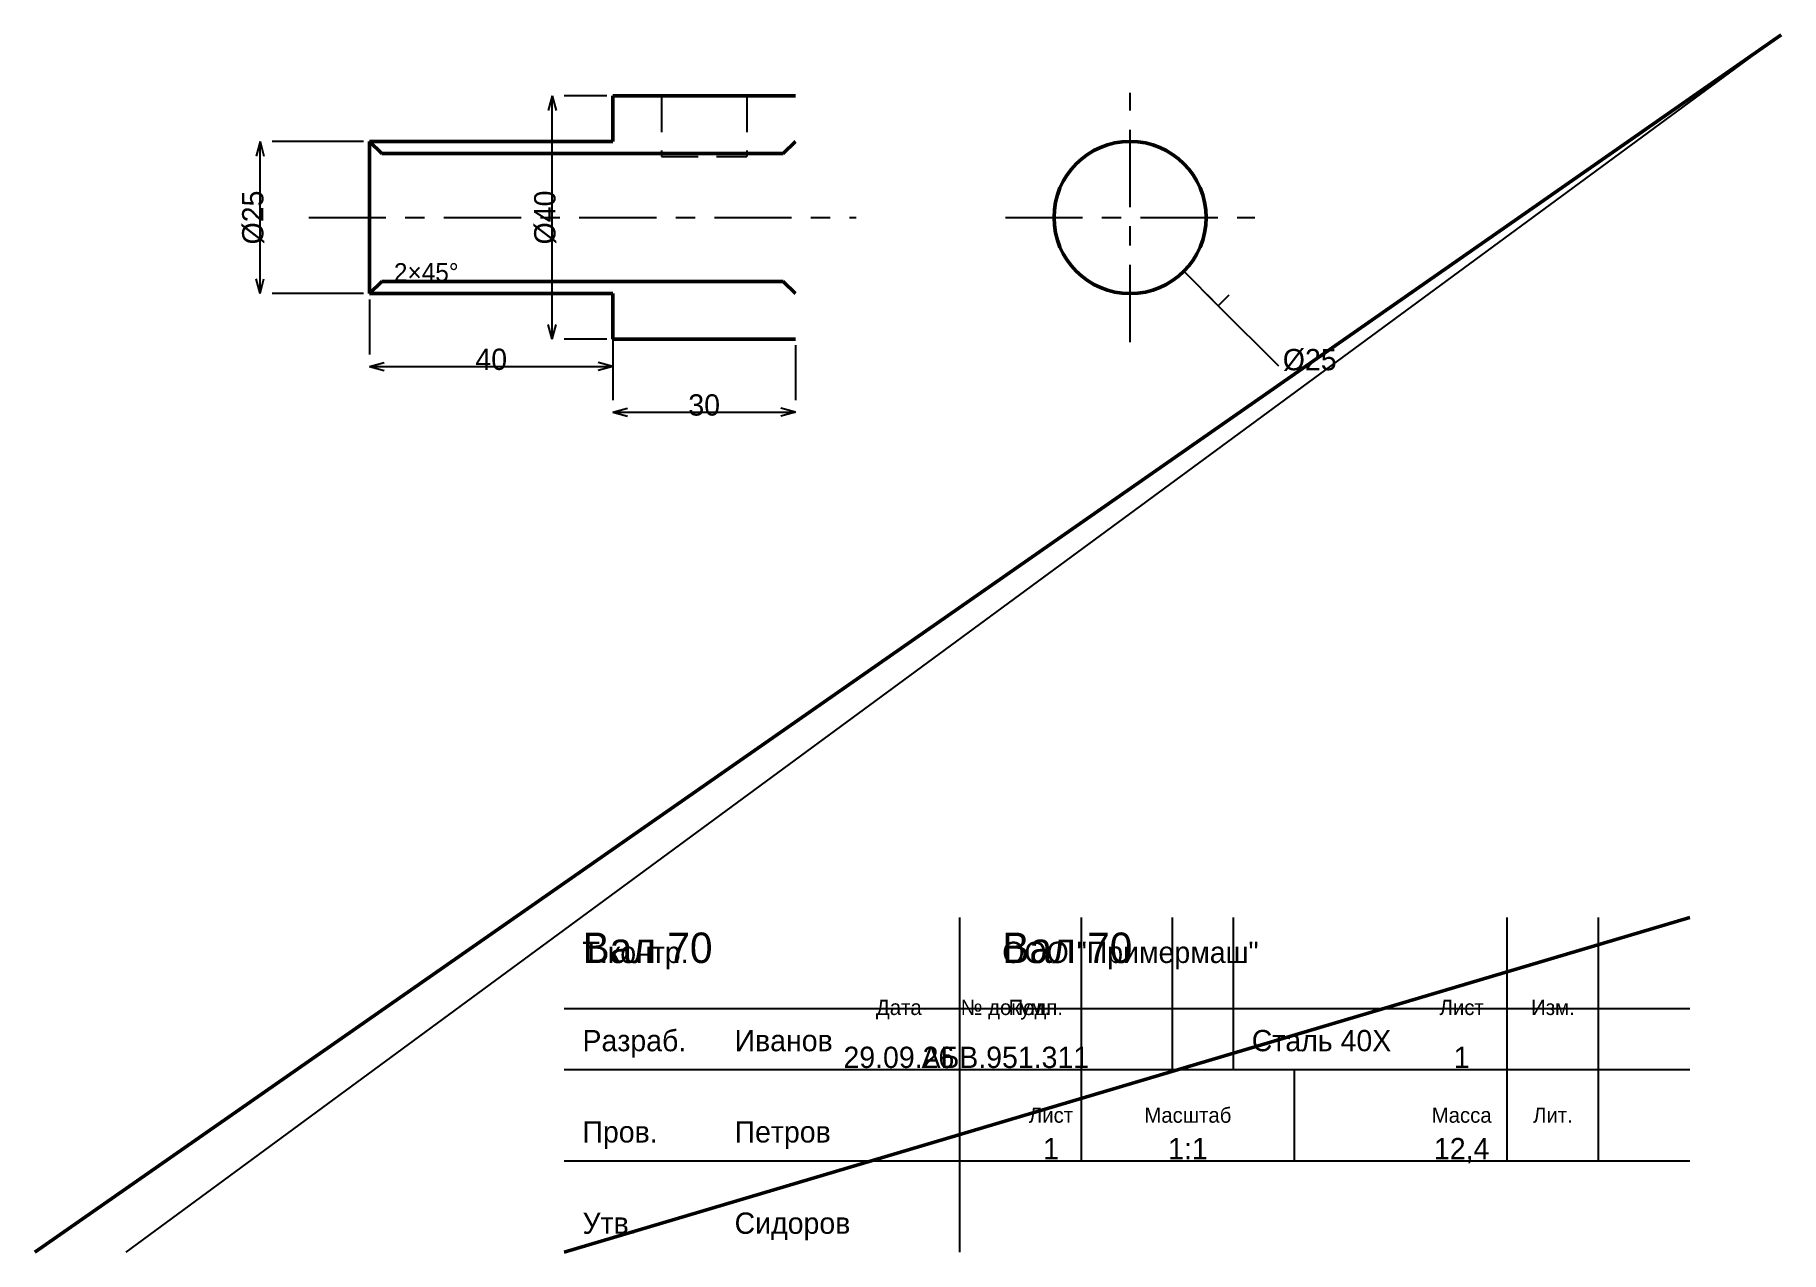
# Model space of a CAD drawing. Header units: millimetres. Extents: x 5 to 292, y 5 to 205.
import ezdxf
from ezdxf.enums import TextEntityAlignment as Align

# ---------------------------------------------------------------- set-up
doc = ezdxf.new("R2010")
doc.units = ezdxf.units.MM
doc.linetypes.add('CENTER', pattern=[22.225, 12.7, -3.175, 3.175, -3.175])
doc.linetypes.add('DASHED', pattern=[9, 6, -3])
for name, color, linetype, lineweight in [('AXIS', 7, 'CENTER', 25), ('DIMS', 7, 'CONTINUOUS', 25), ('MAIN', 7, 'CONTINUOUS', 50), ('TEXT', 7, 'CONTINUOUS', 25), ('THIN', 7, 'CONTINUOUS', 25)]:
    doc.layers.add(name, color=color, linetype=linetype, lineweight=lineweight)

msp = doc.modelspace()

# ---------------------------------------------------------------- linework, layer by layer
at = {"layer": 'AXIS', "linetype": 'CENTER', "lineweight": 25}
for p, q in [((185, 154.5), (185, 195.5)), ((50, 175), (140, 175)), ((164.5, 175), (205.5, 175))]:
    msp.add_line(p, q, dxfattribs=at)
at = {"layer": 'DIMS', "linetype": 'CONTINUOUS', "lineweight": 25}
for p, q in [((90, 195), (89.353, 192.585)), ((90, 155), (90, 195)), ((90, 195), (90.647, 192.585)), ((99, 195), (92, 195)), ((42, 187.5), (41.353, 185.085)), ((42, 162.5), (42, 187.5)), ((42, 187.5), (42.647, 185.085)), ((59, 187.5), (44, 187.5)), ((42, 162.5), (41.353, 164.915)), ((42, 162.5), (42.647, 164.915)), ((193.839, 166.161), (199.496, 160.504)), ((59, 162.5), (44, 162.5)), ((60, 161.5), (60, 152.5)), ((100, 161.5), (100, 152.5)), ((199.496, 160.504), (197.728, 162.272)), ((199.496, 160.504), (201.263, 162.272)), ((199.496, 160.504), (209.395, 150.605)), ((90, 155), (89.353, 157.415)), ((90, 155), (90.647, 157.415)), ((99, 155), (92, 155)), ((100, 154), (100, 145)), ((130, 154), (130, 145)), ((60, 150.5), (62.415, 151.147)), ((60, 150.5), (100, 150.5)), ((60, 150.5), (62.415, 149.853)), ((100, 150.5), (97.585, 151.147)), ((100, 150.5), (97.585, 149.853)), ((100, 143), (102.415, 143.647)), ((130, 143), (127.585, 143.647)), ((100, 143), (130, 143)), ((100, 143), (102.415, 142.353)), ((130, 143), (127.585, 142.353))]:
    msp.add_line(p, q, dxfattribs=at)
at = {"layer": 'MAIN', "linetype": 'CONTINUOUS', "lineweight": 50}
for p, q in [((5, 5), (292, 205)), ((100, 195), (130, 195)), ((100, 187.5), (100, 195)), ((60, 187.5), (100, 187.5)), ((60, 187.5), (62, 185.5)), ((60, 162.5), (60, 187.5)), ((128, 185.5), (130, 187.5)), ((62, 185.5), (128, 185.5)), ((60, 162.5), (62, 164.5)), ((62, 164.5), (128, 164.5)), ((128, 164.5), (130, 162.5)), ((60, 162.5), (100, 162.5)), ((100, 162.5), (100, 155)), ((100, 155), (130, 155)), ((92, 5), (277, 60))]:
    msp.add_line(p, q, dxfattribs=at)
msp.add_circle((185, 175), 12.5, dxfattribs=at)
at = {"layer": 'THIN', "linetype": 'CONTINUOUS', "lineweight": 25}
for p, q in [((20, 5), (292, 205)), ((157, 5), (157, 60)), ((177, 35), (177, 60)), ((192, 35), (192, 60)), ((202, 35), (202, 60)), ((247, 35), (247, 60)), ((262, 35), (262, 60)), ((92, 45), (277, 45)), ((92, 35), (277, 35)), ((177, 20), (177, 35)), ((212, 20), (212, 35)), ((247, 20), (247, 35)), ((262, 20), (262, 35)), ((92, 20), (277, 20))]:
    msp.add_line(p, q, dxfattribs=at)
at = {"layer": 'THIN', "linetype": 'DASHED', "lineweight": 25}
for p, q in [((108, 195), (122, 195)), ((108, 195), (108, 185)), ((122, 195), (122, 185)), ((108, 185), (122, 185))]:
    msp.add_line(p, q, dxfattribs=at)

# ---------------------------------------------------------------- texts
at = {"layer": 'DIMS', "linetype": 'CONTINUOUS', "lineweight": 25}
for s, p in [('%%c25', (40.8, 175)), ('%%c40', (88.8, 175))]:
    msp.add_text(s, height=3.5, rotation=90, dxfattribs=at).set_placement(p, align=Align.MIDDLE_CENTER)
for s, height, p in [('2×45%%d', 3, (64, 164.5)), ('%%c25', 3.5, (210.102, 149.898))]:
    msp.add_text(s, height=height, dxfattribs=at).set_placement(p)
for s, p in [('40', (80, 151.7)), ('30', (115, 144.2))]:
    msp.add_text(s, height=3.5, dxfattribs=at).set_placement(p, align=Align.MIDDLE_CENTER)
at = {"layer": 'TEXT', "linetype": 'CONTINUOUS', "lineweight": 25}
for s, height, p in [('Вал 70', 5, (95, 52.5)), ('Вал 70', 5, (164, 52.5)), ('Т.контр.', 3.5, (95, 52.5)), ('ООО "Примермаш"', 3.5, (164, 52.5)), ('Разраб.', 3.5, (95, 38)), ('Иванов', 3.5, (120, 38)), ('Сталь 40Х', 3.5, (205, 38)), ('Пров.', 3.5, (95, 23)), ('Петров', 3.5, (120, 23)), ('Утв.', 3.5, (95, 8)), ('Сидоров', 3.5, (120, 8))]:
    msp.add_text(s, height=height, dxfattribs=at).set_placement(p)
for s, height, p in [('Дата', 2.5, (147, 45.2)), ('№ докум.', 2.5, (164.5, 45.2)), ('Подп.', 2.5, (169.5, 45.2)), ('Лист', 2.5, (239.5, 45.2)), ('Изм.', 2.5, (254.5, 45.2)), ('29.09.26', 3.5, (147, 37)), ('АБВ.951.311', 3.5, (164.5, 37)), ('1', 3.5, (239.5, 37)), ('Лист', 2.5, (172, 27.5)), ('Масштаб', 2.5, (194.5, 27.5)), ('Масса', 2.5, (239.5, 27.5)), ('Лит.', 2.5, (254.5, 27.5)), ('1', 3.5, (172, 22)), ('1:1', 3.5, (194.5, 22)), ('12,4', 3.5, (239.5, 22))]:
    msp.add_text(s, height=height, dxfattribs=at).set_placement(p, align=Align.MIDDLE_CENTER)

doc.saveas('drawing.dxf')
